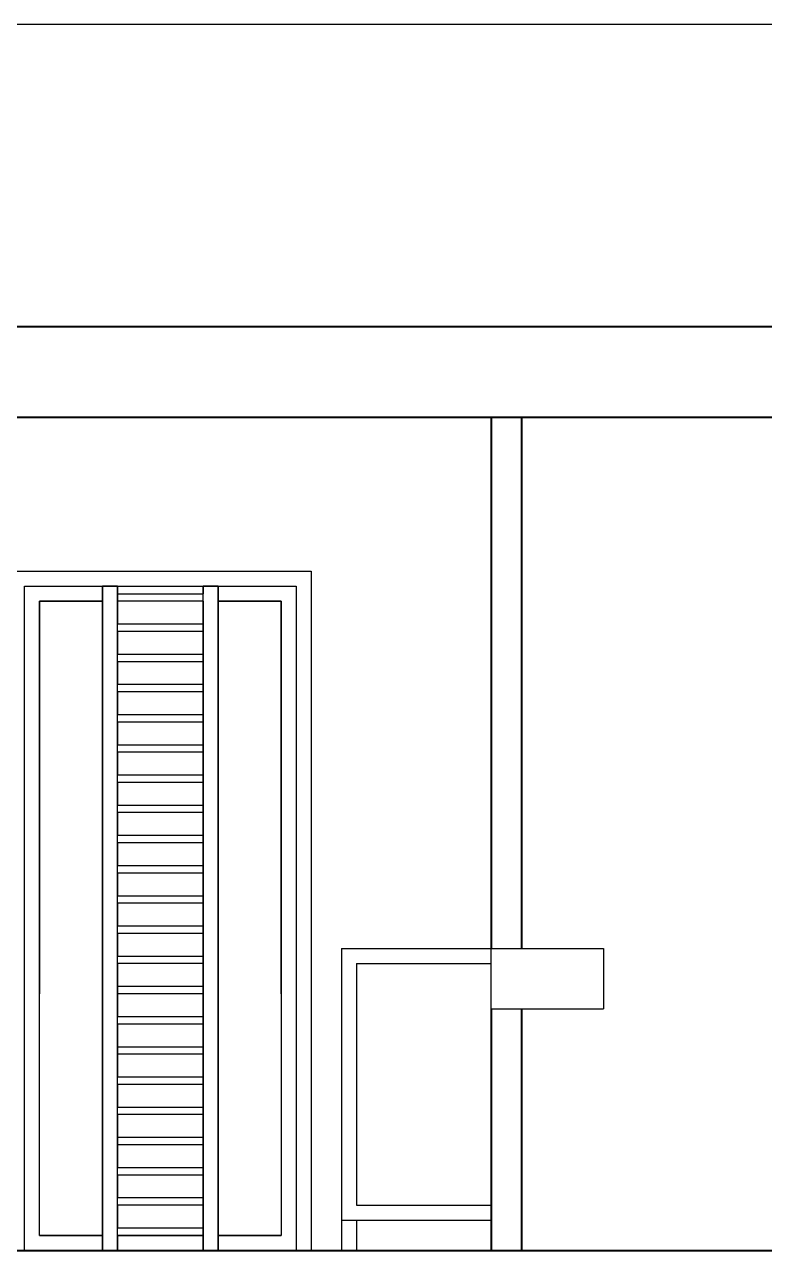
# Model space of a CAD drawing. Header units: millimetres. Extents: x -5645 to 36496, y -6563 to 7144.
# Drawn here: x 6969.7 to 7214.8, y 147.3 to 553.3 of the extents above; entities that cross this region are included whole.
import ezdxf

# ---------------------------------------------------------------- set-up
doc = ezdxf.new("R2010")
doc.units = ezdxf.units.MM
doc.header["$LTSCALE"] = 100
doc.layers.get('0').update_dxf_attribs({"lineweight": 40})
doc.layers.add('FR', color=35, linetype='Continuous')
doc.layers.add('VPORTS', color=7, linetype='Continuous')
doc.layers.add('WE', color=4, linetype='Continuous', lineweight=30)

msp = doc.modelspace()

# ---------------------------------------------------------------- linework, layer by layer
msp.add_line((6744.27, 147.27), (7641.68, 147.27))
for points in [[(6356.52, 453.27), (7689.43, 453.27), (7650.97, 553.27)], [(6404.27, 423.27), (7711.68, 423.27), (7661.68, 553.27)], [(7124.27, 423.27), (7124.27, 247.27)], [(7134.27, 423.27), (7134.27, 247.27)], [(7124.27, 227.27), (7124.27, 147.27)], [(7134.27, 227.27), (7134.27, 147.27)]]:
    msp.add_lwpolyline(points)
at = {"layer": 'FR'}
for p, q in [((7079.67, 242.27), (7124.27, 242.27)), ((7124.27, 227.27), (7161.5, 227.27)), ((7079.67, 162.27), (7124.27, 162.27)), ((7074.67, 157.27), (7074.67, 147.27)), ((7074.67, 157.27), (7124.27, 157.27)), ((7079.67, 157.27), (7079.67, 147.27))]:
    msp.add_line(p, q, dxfattribs=at)
for points in [[(7074.67, 247.27), (7161.5, 247.27), (7161.5, 227.27)], [(7074.67, 247.27), (7074.67, 157.27)], [(7124.27, 227.27), (7124.27, 247.27)], [(7079.67, 242.27), (7079.67, 162.27)]]:
    msp.add_lwpolyline(points, dxfattribs=at)
at = {"layer": 'VPORTS', "extrusion": (1, -7.49855e-33, -1.22461e-16)}
msp.add_line((6974.67, 152.27, -5), (6974.67, 152.27), dxfattribs=at)
at = {"layer": 'VPORTS', "extrusion": (0, 1, -6.12323e-17)}
for p, q in [((6974.67, 152.27, -5), (6974.67, 152.27)), ((7054.67, 152.27, -5), (7054.67, 152.27))]:
    msp.add_line(p, q, dxfattribs=at)
at = {"layer": 'VPORTS', "extrusion": (-1, 7.49855e-33, 1.22461e-16)}
msp.add_line((7054.67, 152.27, -5), (7054.67, 152.27), dxfattribs=at)
at = {"layer": 'WE', "extrusion": (-1.22461e-16, -6.12323e-17, -1)}
for p, q in [((6804.67, 372.27, -10), (7064.67, 372.27, -10)), ((6995.51, 367.27, -12.5), (6995.51, 357.27, -12.5)), ((7000.51, 367.27, -12.5), (6995.51, 367.27, -12.5)), ((6995.51, 362.27, -10), (6995.51, 367.27, -10)), ((6995.51, 367.27, -10), (7000.51, 367.27, -10)), ((7000.51, 357.27, -12.5), (7000.51, 367.27, -12.5)), ((7000.51, 367.27, -10), (7000.51, 362.27, -10)), ((7028.84, 357.27, -12.5), (7028.84, 367.27, -12.5)), ((7028.84, 367.27, -12.5), (7033.84, 367.27, -12.5)), ((7028.84, 367.27, -10), (7033.84, 367.27, -10)), ((7028.84, 362.27, -10), (7028.84, 367.27, -10)), ((7033.84, 367.27, -12.5), (7033.84, 357.27, -12.5)), ((7033.84, 367.27, -10), (7033.84, 362.27, -10)), ((6974.67, 362.27, -10), (6974.67, 357.27, -10)), ((6995.51, 362.27, -10), (6974.67, 362.27, -10)), ((7028.84, 362.27, -10), (7000.51, 362.27, -10)), ((7054.67, 362.27, -10), (7033.84, 362.27, -10)), ((7054.67, 357.27, -10), (7054.67, 362.27, -10)), ((6974.67, 357.27, -5), (6974.67, 232.27, -5)), ((6995.51, 357.27, -7.5), (6995.51, 224.77, -7.5)), ((7000.51, 224.77, -7.5), (7000.51, 357.27, -7.5)), ((7000.51, 352.27), (7000.51, 354.77)), ((7000.51, 354.77), (7028.84, 354.77)), ((7028.84, 224.77, -7.5), (7028.84, 357.27, -7.5)), ((7028.84, 354.77), (7028.84, 352.27)), ((7033.84, 357.27, -7.5), (7033.84, 224.77, -7.5)), ((7054.67, 232.27, -5), (7054.67, 357.27, -5)), ((7028.84, 352.27), (7000.51, 352.27)), ((7000.51, 342.27), (7000.51, 344.77)), ((7000.51, 344.77), (7028.84, 344.77)), ((7028.84, 342.27), (7000.51, 342.27)), ((7028.84, 344.77), (7028.84, 342.27)), ((7000.51, 332.27), (7000.51, 334.77)), ((7000.51, 334.77), (7028.84, 334.77)), ((7028.84, 334.77), (7028.84, 332.27)), ((7028.84, 332.27), (7000.51, 332.27)), ((7000.51, 322.27), (7000.51, 324.77)), ((7000.51, 324.77), (7028.84, 324.77)), ((7028.84, 322.27), (7000.51, 322.27)), ((7028.84, 324.77), (7028.84, 322.27)), ((7000.51, 312.27), (7000.51, 314.77)), ((7000.51, 314.77), (7028.84, 314.77)), ((7028.84, 314.77), (7028.84, 312.27)), ((7028.84, 312.27), (7000.51, 312.27)), ((7000.51, 302.27), (7000.51, 304.77)), ((7000.51, 304.77), (7028.84, 304.77)), ((7028.84, 304.77), (7028.84, 302.27)), ((7028.84, 302.27), (7000.51, 302.27)), ((7000.51, 292.27), (7000.51, 294.77)), ((7000.51, 294.77), (7028.84, 294.77)), ((7028.84, 294.77), (7028.84, 292.27)), ((7028.84, 292.27), (7000.51, 292.27)), ((7000.51, 282.27), (7000.51, 284.77)), ((7000.51, 284.77), (7028.84, 284.77)), ((7028.84, 284.77), (7028.84, 282.27)), ((7028.84, 282.27), (7000.51, 282.27)), ((7000.51, 272.27), (7000.51, 274.77)), ((7000.51, 274.77), (7028.84, 274.77)), ((7028.84, 272.27), (7000.51, 272.27)), ((7028.84, 274.77), (7028.84, 272.27)), ((7000.51, 262.27), (7000.51, 264.77)), ((7000.51, 264.77), (7028.84, 264.77)), ((7028.84, 264.77), (7028.84, 262.27)), ((7028.84, 262.27), (7000.51, 262.27)), ((7000.51, 252.27), (7000.51, 254.77)), ((7000.51, 254.77), (7028.84, 254.77)), ((7028.84, 252.27), (7000.51, 252.27)), ((7028.84, 254.77), (7028.84, 252.27)), ((7000.51, 242.27), (7000.51, 244.77)), ((7000.51, 244.77), (7028.84, 244.77)), ((7028.84, 244.77), (7028.84, 242.27)), ((7028.84, 242.27), (7000.51, 242.27)), ((7000.51, 232.27), (7000.51, 234.77)), ((7000.51, 234.77), (7028.84, 234.77)), ((7028.84, 234.77), (7028.84, 232.27)), ((6995.51, 227.27, -7.5), (6995.51, 174.77, -7.5)), ((7000.51, 174.77, -7.5), (7000.51, 227.27, -7.5)), ((7000.51, 224.77), (7028.84, 224.77)), ((7028.84, 174.77, -7.5), (7028.84, 227.27, -7.5)), ((7028.84, 224.77), (7028.84, 222.27)), ((7033.84, 227.27, -7.5), (7033.84, 174.77, -7.5)), ((7028.84, 222.27), (7000.51, 222.27)), ((7000.51, 212.27), (7000.51, 214.77)), ((7000.51, 214.77), (7028.84, 214.77)), ((7028.84, 212.27), (7000.51, 212.27)), ((7028.84, 214.77), (7028.84, 212.27)), ((7000.51, 202.27), (7000.51, 204.77)), ((7000.51, 204.77), (7028.84, 204.77)), ((7028.84, 204.77), (7028.84, 202.27)), ((7028.84, 202.27), (7000.51, 202.27)), ((7000.51, 192.27), (7000.51, 194.77)), ((7000.51, 194.77), (7028.84, 194.77)), ((7028.84, 192.27), (7000.51, 192.27)), ((7028.84, 194.77), (7028.84, 192.27)), ((7000.51, 184.77), (7028.84, 184.77)), ((6995.51, 182.27, -7.5), (6995.51, 147.27, -7.5)), ((7000.51, 147.27, -7.5), (7000.51, 182.27, -7.5)), ((7028.84, 182.27), (7000.51, 182.27)), ((7028.84, 147.27, -7.5), (7028.84, 182.27, -7.5)), ((7033.84, 182.27, -7.5), (7033.84, 147.27, -7.5)), ((7000.51, 172.27), (7000.51, 174.77)), ((7000.51, 174.77), (7028.84, 174.77)), ((7028.84, 174.77), (7028.84, 172.27)), ((7028.84, 172.27), (7000.51, 172.27)), ((7000.51, 162.27), (7000.51, 164.77)), ((7000.51, 164.77), (7028.84, 164.77)), ((7028.84, 164.77), (7028.84, 162.27)), ((7028.84, 162.27), (7000.51, 162.27)), ((7000.51, 152.27), (7000.51, 154.77)), ((7000.51, 154.77), (7028.84, 154.77)), ((7028.84, 154.77), (7028.84, 152.27)), ((6974.67, 152.27, -5), (6995.51, 152.27, -5)), ((6995.51, 147.27, -5), (6995.51, 152.27, -5)), ((7000.51, 152.27, -5), (7028.84, 152.27, -5)), ((7000.51, 152.27, -5), (7000.51, 147.27, -5)), ((7028.84, 152.27), (7000.51, 152.27)), ((7028.84, 147.27, -5), (7028.84, 152.27, -5)), ((7033.84, 152.27, -5), (7054.67, 152.27, -5)), ((7033.84, 152.27, -5), (7033.84, 147.27, -5))]:
    msp.add_line(p, q, dxfattribs=at)
at = {"layer": 'WE'}
for p, q in [((6964.67, 372.27), (7064.67, 372.27)), ((6969.67, 367.27), (7059.67, 367.27)), ((6969.67, 357.27), (6969.67, 367.27)), ((6969.67, 357.27, -5), (6969.67, 367.27, -5)), ((6969.67, 367.27, -5), (6995.51, 367.27, -5)), ((6995.51, 367.27, -5), (6995.51, 362.27, -5)), ((6995.51, 357.27, -2.5), (6995.51, 367.27, -2.5)), ((6995.51, 367.27, -2.5), (7000.51, 367.27, -2.5)), ((7000.51, 364.77, -5), (7000.51, 367.27, -5)), ((7000.51, 367.27, -5), (7028.84, 367.27, -5)), ((7000.51, 367.27, -2.5), (7000.51, 364.77, -2.5)), ((7028.84, 367.27, -5), (7028.84, 364.77, -5)), ((7033.84, 367.27, -2.5), (7028.84, 367.27, -2.5)), ((7028.84, 367.27, -2.5), (7028.84, 364.77, -2.5)), ((7033.84, 367.27, -5), (7059.67, 367.27, -5)), ((7033.84, 362.27, -5), (7033.84, 367.27, -5)), ((7033.84, 357.27, -2.5), (7033.84, 367.27, -2.5)), ((7059.67, 367.27), (7059.67, 357.27)), ((7059.67, 367.27, -5), (7059.67, 357.27, -5)), ((6974.67, 357.27, -5), (6974.67, 362.27, -5)), ((6974.67, 362.27, -5), (6995.51, 362.27, -5)), ((7000.51, 364.77, -5), (7028.84, 364.77, -5)), ((7000.51, 364.77, -2.5), (7028.84, 364.77, -2.5)), ((7028.84, 362.27, -2.5), (7000.51, 362.27, -2.5)), ((7000.51, 362.27, -2.5), (7000.51, 357.27, -2.5)), ((7028.84, 362.27, -2.5), (7028.84, 357.27, -2.5)), ((7033.84, 362.27, -5), (7054.67, 362.27, -5)), ((7054.67, 362.27, -5), (7054.67, 357.27, -5)), ((6969.67, 232.27), (6969.67, 357.27)), ((6969.67, 147.27, 5), (6969.67, 357.27, 5)), ((6974.67, 152.27), (6974.67, 357.27)), ((6995.51, 224.77, 2.5), (6995.51, 357.27, 2.5)), ((7000.51, 357.27, 2.5), (7000.51, 354.77, 2.5)), ((7000.51, 354.77, 2.5), (7028.84, 354.77, 2.5)), ((7028.84, 357.27, 2.5), (7028.84, 354.77, 2.5)), ((7033.84, 224.77, 2.5), (7033.84, 357.27, 2.5)), ((7054.67, 357.27), (7054.67, 152.27)), ((7059.67, 357.27, 5), (7059.67, 232.27, 5)), ((7059.67, 357.27), (7059.67, 147.27)), ((7000.51, 352.27, 2.5), (7000.51, 344.77, 2.5)), ((7028.84, 352.27, 2.5), (7000.51, 352.27, 2.5)), ((7028.84, 352.27, 2.5), (7028.84, 344.77, 2.5)), ((7000.51, 344.77, 2.5), (7028.84, 344.77, 2.5)), ((7028.84, 342.27, 2.5), (7000.51, 342.27, 2.5)), ((7000.51, 342.27, 2.5), (7000.51, 334.77, 2.5)), ((7028.84, 342.27, 2.5), (7028.84, 334.77, 2.5)), ((7000.51, 334.77, 2.5), (7028.84, 334.77, 2.5)), ((7000.51, 332.27, 2.5), (7000.51, 324.77, 2.5)), ((7028.84, 332.27, 2.5), (7000.51, 332.27, 2.5)), ((7028.84, 332.27, 2.5), (7028.84, 324.77, 2.5)), ((7000.51, 324.77, 2.5), (7028.84, 324.77, 2.5)), ((7028.84, 322.27, 2.5), (7000.51, 322.27, 2.5)), ((7000.51, 322.27, 2.5), (7000.51, 314.77, 2.5)), ((7028.84, 322.27, 2.5), (7028.84, 314.77, 2.5)), ((7000.51, 314.77, 2.5), (7028.84, 314.77, 2.5)), ((7000.51, 312.27, 2.5), (7000.51, 304.77, 2.5)), ((7028.84, 312.27, 2.5), (7000.51, 312.27, 2.5)), ((7028.84, 312.27, 2.5), (7028.84, 304.77, 2.5)), ((7000.51, 304.77, 2.5), (7028.84, 304.77, 2.5)), ((7028.84, 302.27, 2.5), (7000.51, 302.27, 2.5)), ((7000.51, 302.27, 2.5), (7000.51, 294.77, 2.5)), ((7028.84, 302.27, 2.5), (7028.84, 294.77, 2.5)), ((7000.51, 294.77, 2.5), (7028.84, 294.77, 2.5)), ((7000.51, 292.27, 2.5), (7000.51, 284.77, 2.5)), ((7028.84, 292.27, 2.5), (7000.51, 292.27, 2.5)), ((7028.84, 292.27, 2.5), (7028.84, 284.77, 2.5)), ((7000.51, 284.77, 2.5), (7028.84, 284.77, 2.5)), ((7000.51, 282.27, 2.5), (7000.51, 274.77, 2.5)), ((7028.84, 282.27, 2.5), (7000.51, 282.27, 2.5)), ((7028.84, 282.27, 2.5), (7028.84, 274.77, 2.5)), ((7000.51, 274.77, 2.5), (7028.84, 274.77, 2.5)), ((7000.51, 272.27, 2.5), (7000.51, 264.77, 2.5)), ((7028.84, 272.27, 2.5), (7000.51, 272.27, 2.5)), ((7028.84, 272.27, 2.5), (7028.84, 264.77, 2.5)), ((7000.51, 264.77, 2.5), (7028.84, 264.77, 2.5)), ((7028.84, 262.27, 2.5), (7000.51, 262.27, 2.5)), ((7000.51, 262.27, 2.5), (7000.51, 254.77, 2.5)), ((7028.84, 262.27, 2.5), (7028.84, 254.77, 2.5)), ((7000.51, 254.77, 2.5), (7028.84, 254.77, 2.5)), ((7000.51, 252.27, 2.5), (7000.51, 244.77, 2.5)), ((7028.84, 252.27, 2.5), (7000.51, 252.27, 2.5)), ((7028.84, 252.27, 2.5), (7028.84, 244.77, 2.5)), ((7000.51, 244.77, 2.5), (7028.84, 244.77, 2.5)), ((7028.84, 242.27, 2.5), (7000.51, 242.27, 2.5)), ((7000.51, 242.27, 2.5), (7000.51, 224.77, 2.5)), ((7028.84, 242.27, 2.5), (7028.84, 224.77, 2.5)), ((7000.51, 234.77, 2.5), (7028.84, 234.77, 2.5)), ((7028.84, 232.27, 2.5), (7000.51, 232.27, 2.5)), ((6995.51, 174.77, 2.5), (6995.51, 227.27, 2.5)), ((7000.51, 224.77, 2.5), (7028.84, 224.77, 2.5)), ((7028.84, 227.27, 2.5), (7028.84, 224.77, 2.5)), ((7033.84, 174.77, 2.5), (7033.84, 227.27, 2.5)), ((7028.84, 222.27, 2.5), (7000.51, 222.27, 2.5)), ((7000.51, 222.27, 2.5), (7000.51, 214.77, 2.5)), ((7000.51, 219.41, 22.5), (7000.51, 211.91, 22.5)), ((7028.84, 222.27, 2.5), (7028.84, 214.77, 2.5)), ((7000.51, 214.77, 2.5), (7028.84, 214.77, 2.5)), ((7000.51, 212.27, 2.5), (7000.51, 204.77, 2.5)), ((7028.84, 212.27, 2.5), (7000.51, 212.27, 2.5)), ((7028.84, 212.27, 2.5), (7028.84, 204.77, 2.5)), ((7000.51, 204.77, 2.5), (7028.84, 204.77, 2.5)), ((7028.84, 202.27, 2.5), (7000.51, 202.27, 2.5)), ((7000.51, 202.27, 2.5), (7000.51, 194.77, 2.5)), ((7028.84, 202.27, 2.5), (7028.84, 194.77, 2.5)), ((7000.51, 194.77, 2.5), (7028.84, 194.77, 2.5)), ((7000.51, 192.27, 2.5), (7000.51, 174.77, 2.5)), ((7028.84, 192.27, 2.5), (7000.51, 192.27, 2.5)), ((7028.84, 192.27, 2.5), (7028.84, 174.77, 2.5)), ((7000.51, 184.77, 2.5), (7028.84, 184.77, 2.5)), ((6995.51, 147.27, 2.5), (6995.51, 182.27, 2.5)), ((7028.84, 182.27, 2.5), (7000.51, 182.27, 2.5)), ((7028.84, 182.27, 2.5), (7028.84, 174.77, 2.5)), ((7033.84, 147.27, 2.5), (7033.84, 182.27, 2.5)), ((7000.51, 174.77, 2.5), (7028.84, 174.77, 2.5)), ((7028.84, 172.27, 2.5), (7000.51, 172.27, 2.5)), ((7000.51, 172.27, 2.5), (7000.51, 164.77, 2.5)), ((7028.84, 172.27, 2.5), (7028.84, 164.77, 2.5)), ((7000.51, 164.77, 2.5), (7028.84, 164.77, 2.5)), ((7028.84, 162.27, 2.5), (7000.51, 162.27, 2.5)), ((7000.51, 162.27, 2.5), (7000.51, 154.77, 2.5)), ((7028.84, 162.27, 2.5), (7028.84, 154.77, 2.5)), ((7000.51, 154.77, 2.5), (7028.84, 154.77, 2.5)), ((6995.51, 152.27), (6974.67, 152.27)), ((6995.51, 152.27), (6995.51, 147.27)), ((7000.51, 152.27, 2.5), (7000.51, 147.27, 2.5)), ((7028.84, 152.27, 2.5), (7000.51, 152.27, 2.5)), ((7000.51, 147.27), (7000.51, 152.27)), ((7028.84, 152.27), (7000.51, 152.27)), ((7028.84, 152.27, 2.5), (7028.84, 147.27, 2.5)), ((7028.84, 152.27), (7028.84, 147.27)), ((7054.67, 152.27), (7033.84, 152.27)), ((7033.84, 147.27), (7033.84, 152.27))]:
    msp.add_line(p, q, dxfattribs=at)
at = {"layer": 'WE', "extrusion": (0, 1, -6.12323e-17)}
for p, q in [((6964.67, 372.27), (7064.67, 372.27)), ((6964.67, 372.27, -10), (7064.67, 372.27, -10)), ((6995.51, 367.27, -10), (7000.51, 367.27, -10)), ((6995.51, 367.27, -12.5), (6995.51, 367.27, -10)), ((7000.51, 367.27, -12.5), (6995.51, 367.27, -12.5)), ((7000.51, 367.27, -12.5), (7000.51, 367.27, -10)), ((7028.84, 367.27, -10), (7033.84, 367.27, -10)), ((7028.84, 367.27, -12.5), (7028.84, 367.27, -10)), ((7028.84, 367.27, -12.5), (7033.84, 367.27, -12.5)), ((7033.84, 367.27, -12.5), (7033.84, 367.27, -10)), ((7000.51, 364.77, -2.5), (7028.84, 364.77, -2.5)), ((7000.51, 364.77, -5), (7000.51, 364.77, -2.5)), ((7000.51, 364.77, -5), (7028.84, 364.77, -5)), ((7028.84, 364.77, -5), (7028.84, 364.77, -2.5)), ((6969.67, 357.27, 5), (6969.67, 357.27)), ((6974.67, 357.27), (6974.67, 357.27, -5)), ((6995.51, 357.27, -7.5), (6995.51, 357.27, 2.5)), ((7000.51, 357.27, 2.5), (7000.51, 357.27, -7.5)), ((7000.51, 354.77, 2.5), (7028.84, 354.77, 2.5)), ((7000.51, 354.77), (7000.51, 354.77, 2.5)), ((7000.51, 354.77), (7028.84, 354.77)), ((7028.84, 357.27, -7.5), (7028.84, 357.27, 2.5)), ((7028.84, 354.77), (7028.84, 354.77, 2.5)), ((7033.84, 357.27, 2.5), (7033.84, 357.27, -7.5)), ((7054.67, 357.27, -5), (7054.67, 357.27)), ((7059.67, 357.27), (7059.67, 357.27, 5)), ((7000.51, 344.77, 2.5), (7028.84, 344.77, 2.5)), ((7000.51, 344.77), (7000.51, 344.77, 2.5)), ((7000.51, 344.77), (7028.84, 344.77)), ((7028.84, 344.77), (7028.84, 344.77, 2.5)), ((7000.51, 334.77, 2.5), (7028.84, 334.77, 2.5)), ((7000.51, 334.77), (7000.51, 334.77, 2.5)), ((7000.51, 334.77), (7028.84, 334.77)), ((7028.84, 334.77), (7028.84, 334.77, 2.5)), ((7000.51, 324.77, 2.5), (7028.84, 324.77, 2.5)), ((7000.51, 324.77), (7000.51, 324.77, 2.5)), ((7000.51, 324.77), (7028.84, 324.77)), ((7028.84, 324.77), (7028.84, 324.77, 2.5)), ((7000.51, 314.77, 2.5), (7028.84, 314.77, 2.5)), ((7000.51, 314.77), (7000.51, 314.77, 2.5)), ((7000.51, 314.77), (7028.84, 314.77)), ((7028.84, 314.77), (7028.84, 314.77, 2.5)), ((7000.51, 304.77, 2.5), (7028.84, 304.77, 2.5)), ((7000.51, 304.77), (7000.51, 304.77, 2.5)), ((7000.51, 304.77), (7028.84, 304.77)), ((7028.84, 304.77), (7028.84, 304.77, 2.5)), ((7000.51, 294.77, 2.5), (7028.84, 294.77, 2.5)), ((7000.51, 294.77), (7000.51, 294.77, 2.5)), ((7000.51, 294.77), (7028.84, 294.77)), ((7028.84, 294.77), (7028.84, 294.77, 2.5)), ((7000.51, 284.77, 2.5), (7028.84, 284.77, 2.5)), ((7000.51, 284.77), (7000.51, 284.77, 2.5)), ((7000.51, 284.77), (7028.84, 284.77)), ((7028.84, 284.77), (7028.84, 284.77, 2.5)), ((7000.51, 274.77, 2.5), (7028.84, 274.77, 2.5)), ((7000.51, 274.77), (7000.51, 274.77, 2.5)), ((7000.51, 274.77), (7028.84, 274.77)), ((7028.84, 274.77), (7028.84, 274.77, 2.5)), ((7000.51, 264.77, 2.5), (7028.84, 264.77, 2.5)), ((7000.51, 264.77), (7000.51, 264.77, 2.5)), ((7000.51, 264.77), (7028.84, 264.77)), ((7028.84, 264.77), (7028.84, 264.77, 2.5)), ((7000.51, 254.77, 2.5), (7028.84, 254.77, 2.5)), ((7000.51, 254.77), (7000.51, 254.77, 2.5)), ((7000.51, 254.77), (7028.84, 254.77)), ((7028.84, 254.77), (7028.84, 254.77, 2.5)), ((7000.51, 244.77, 2.5), (7028.84, 244.77, 2.5)), ((7000.51, 244.77), (7000.51, 244.77, 2.5)), ((7000.51, 244.77), (7028.84, 244.77)), ((7028.84, 244.77), (7028.84, 244.77, 2.5)), ((7000.51, 234.77, 2.5), (7028.84, 234.77, 2.5)), ((7000.51, 234.77), (7000.51, 234.77, 2.5)), ((7000.51, 234.77), (7028.84, 234.77)), ((7028.84, 234.77), (7028.84, 234.77, 2.5)), ((7000.51, 224.77, 2.5), (7028.84, 224.77, 2.5)), ((7000.51, 224.77), (7028.84, 224.77)), ((7028.84, 224.77), (7028.84, 224.77, 2.5)), ((7000.51, 214.77, 2.5), (7028.84, 214.77, 2.5)), ((7000.51, 214.77), (7000.51, 214.77, 2.5)), ((7000.51, 214.77), (7028.84, 214.77)), ((7000.51, 211.91, 20), (7000.51, 211.91, 22.5)), ((7028.84, 214.77), (7028.84, 214.77, 2.5)), ((7000.51, 204.77, 2.5), (7028.84, 204.77, 2.5)), ((7000.51, 204.77), (7000.51, 204.77, 2.5)), ((7000.51, 204.77), (7028.84, 204.77)), ((7028.84, 204.77), (7028.84, 204.77, 2.5)), ((7000.51, 194.77, 2.5), (7028.84, 194.77, 2.5)), ((7000.51, 194.77), (7000.51, 194.77, 2.5)), ((7000.51, 194.77), (7028.84, 194.77)), ((7028.84, 194.77), (7028.84, 194.77, 2.5)), ((7000.51, 184.77, 2.5), (7028.84, 184.77, 2.5)), ((7000.51, 184.77), (7028.84, 184.77)), ((7000.51, 174.77, 2.5), (7028.84, 174.77, 2.5)), ((7000.51, 174.77), (7028.84, 174.77)), ((7028.84, 174.77), (7028.84, 174.77, 2.5)), ((7000.51, 164.77, 2.5), (7028.84, 164.77, 2.5)), ((7000.51, 164.77), (7000.51, 164.77, 2.5)), ((7000.51, 164.77), (7028.84, 164.77)), ((7028.84, 164.77), (7028.84, 164.77, 2.5)), ((7000.51, 154.77, 2.5), (7028.84, 154.77, 2.5)), ((7000.51, 154.77), (7000.51, 154.77, 2.5)), ((7000.51, 154.77), (7028.84, 154.77)), ((7028.84, 154.77), (7028.84, 154.77, 2.5)), ((6974.67, 152.27, -5), (6995.51, 152.27, -5)), ((6995.51, 152.27), (6974.67, 152.27)), ((6995.51, 152.27, -5), (6995.51, 152.27)), ((7000.51, 152.27), (7000.51, 152.27, -5)), ((7028.84, 152.27), (7000.51, 152.27)), ((7000.51, 152.27, -5), (7028.84, 152.27, -5)), ((7028.84, 152.27, -5), (7028.84, 152.27)), ((7033.84, 152.27), (7033.84, 152.27, -5)), ((7054.67, 152.27), (7033.84, 152.27)), ((7033.84, 152.27, -5), (7054.67, 152.27, -5))]:
    msp.add_line(p, q, dxfattribs=at)
at = {"layer": 'WE', "extrusion": (0, -1, 6.12323e-17)}
for p, q in [((6969.67, 367.27), (7059.67, 367.27)), ((6969.67, 367.27, -5), (6969.67, 367.27)), ((6969.67, 367.27, -5), (6995.51, 367.27, -5)), ((6995.51, 367.27, -5), (6995.51, 367.27, -2.5)), ((6995.51, 367.27, -2.5), (7000.51, 367.27, -2.5)), ((7000.51, 367.27, -5), (7028.84, 367.27, -5)), ((7000.51, 367.27, -5), (7000.51, 367.27, -2.5)), ((7033.84, 367.27, -2.5), (7028.84, 367.27, -2.5)), ((7028.84, 367.27, -5), (7028.84, 367.27, -2.5)), ((7033.84, 367.27, -5), (7059.67, 367.27, -5)), ((7033.84, 367.27, -5), (7033.84, 367.27, -2.5)), ((7059.67, 367.27, -5), (7059.67, 367.27)), ((6974.67, 362.27, -5), (6995.51, 362.27, -5)), ((6995.51, 362.27, -10), (6974.67, 362.27, -10)), ((6974.67, 362.27, -10), (6974.67, 362.27, -5)), ((6995.51, 362.27, -5), (6995.51, 362.27, -10)), ((7028.84, 362.27, -2.5), (7000.51, 362.27, -2.5)), ((7000.51, 362.27, -10), (7000.51, 362.27, -2.5)), ((7028.84, 362.27, -10), (7000.51, 362.27, -10)), ((7028.84, 362.27, -10), (7028.84, 362.27, -2.5)), ((7033.84, 362.27, -10), (7033.84, 362.27, -5)), ((7054.67, 362.27, -10), (7033.84, 362.27, -10)), ((7033.84, 362.27, -5), (7054.67, 362.27, -5)), ((7054.67, 362.27, -10), (7054.67, 362.27, -5)), ((6969.67, 357.27, -5), (6969.67, 357.27)), ((6974.67, 357.27, -10), (6974.67, 357.27, -5)), ((6995.51, 357.27, -2.5), (6995.51, 357.27, -12.5)), ((7000.51, 357.27, -12.5), (7000.51, 357.27, -2.5)), ((7028.84, 357.27, -2.5), (7028.84, 357.27, -12.5)), ((7033.84, 357.27, -12.5), (7033.84, 357.27, -2.5)), ((7054.67, 357.27, -5), (7054.67, 357.27, -10)), ((7059.67, 357.27), (7059.67, 357.27, -5)), ((7028.84, 352.27, 2.5), (7000.51, 352.27, 2.5)), ((7000.51, 352.27), (7000.51, 352.27, 2.5)), ((7028.84, 352.27), (7000.51, 352.27)), ((7028.84, 352.27), (7028.84, 352.27, 2.5)), ((7028.84, 342.27, 2.5), (7000.51, 342.27, 2.5)), ((7000.51, 342.27), (7000.51, 342.27, 2.5)), ((7028.84, 342.27), (7000.51, 342.27)), ((7028.84, 342.27), (7028.84, 342.27, 2.5)), ((7028.84, 332.27, 2.5), (7000.51, 332.27, 2.5)), ((7000.51, 332.27), (7000.51, 332.27, 2.5)), ((7028.84, 332.27), (7000.51, 332.27)), ((7028.84, 332.27), (7028.84, 332.27, 2.5)), ((7028.84, 322.27, 2.5), (7000.51, 322.27, 2.5)), ((7000.51, 322.27), (7000.51, 322.27, 2.5)), ((7028.84, 322.27), (7000.51, 322.27)), ((7028.84, 322.27), (7028.84, 322.27, 2.5)), ((7028.84, 312.27, 2.5), (7000.51, 312.27, 2.5)), ((7000.51, 312.27), (7000.51, 312.27, 2.5)), ((7028.84, 312.27), (7000.51, 312.27)), ((7028.84, 312.27), (7028.84, 312.27, 2.5)), ((7028.84, 302.27, 2.5), (7000.51, 302.27, 2.5)), ((7000.51, 302.27), (7000.51, 302.27, 2.5)), ((7028.84, 302.27), (7000.51, 302.27)), ((7028.84, 302.27), (7028.84, 302.27, 2.5)), ((7028.84, 292.27, 2.5), (7000.51, 292.27, 2.5)), ((7000.51, 292.27), (7000.51, 292.27, 2.5)), ((7028.84, 292.27), (7000.51, 292.27)), ((7028.84, 292.27), (7028.84, 292.27, 2.5)), ((7028.84, 282.27, 2.5), (7000.51, 282.27, 2.5)), ((7000.51, 282.27), (7000.51, 282.27, 2.5)), ((7028.84, 282.27), (7000.51, 282.27)), ((7028.84, 282.27), (7028.84, 282.27, 2.5)), ((7028.84, 272.27, 2.5), (7000.51, 272.27, 2.5)), ((7000.51, 272.27), (7000.51, 272.27, 2.5)), ((7028.84, 272.27), (7000.51, 272.27)), ((7028.84, 272.27), (7028.84, 272.27, 2.5)), ((7028.84, 262.27, 2.5), (7000.51, 262.27, 2.5)), ((7000.51, 262.27), (7000.51, 262.27, 2.5)), ((7028.84, 262.27), (7000.51, 262.27)), ((7028.84, 262.27), (7028.84, 262.27, 2.5)), ((7028.84, 252.27, 2.5), (7000.51, 252.27, 2.5)), ((7000.51, 252.27), (7000.51, 252.27, 2.5)), ((7028.84, 252.27), (7000.51, 252.27)), ((7028.84, 252.27), (7028.84, 252.27, 2.5)), ((7028.84, 242.27, 2.5), (7000.51, 242.27, 2.5)), ((7000.51, 242.27), (7000.51, 242.27, 2.5)), ((7028.84, 242.27), (7000.51, 242.27)), ((7028.84, 242.27), (7028.84, 242.27, 2.5)), ((7028.84, 222.27, 2.5), (7000.51, 222.27, 2.5)), ((7028.84, 222.27), (7000.51, 222.27)), ((7028.84, 222.27), (7028.84, 222.27, 2.5)), ((7028.84, 212.27, 2.5), (7000.51, 212.27, 2.5)), ((7000.51, 212.27), (7000.51, 212.27, 2.5)), ((7028.84, 212.27), (7000.51, 212.27)), ((7028.84, 212.27), (7028.84, 212.27, 2.5)), ((7028.84, 202.27, 2.5), (7000.51, 202.27, 2.5)), ((7000.51, 202.27), (7000.51, 202.27, 2.5)), ((7028.84, 202.27), (7000.51, 202.27)), ((7028.84, 202.27), (7028.84, 202.27, 2.5)), ((7028.84, 192.27, 2.5), (7000.51, 192.27, 2.5)), ((7000.51, 192.27), (7000.51, 192.27, 2.5)), ((7028.84, 192.27), (7000.51, 192.27)), ((7028.84, 192.27), (7028.84, 192.27, 2.5)), ((7028.84, 182.27, 2.5), (7000.51, 182.27, 2.5)), ((7028.84, 182.27), (7000.51, 182.27)), ((7028.84, 172.27, 2.5), (7000.51, 172.27, 2.5)), ((7000.51, 172.27), (7000.51, 172.27, 2.5)), ((7028.84, 172.27), (7000.51, 172.27)), ((7028.84, 172.27), (7028.84, 172.27, 2.5)), ((7028.84, 162.27, 2.5), (7000.51, 162.27, 2.5)), ((7000.51, 162.27), (7000.51, 162.27, 2.5)), ((7028.84, 162.27), (7000.51, 162.27)), ((7028.84, 162.27), (7028.84, 162.27, 2.5)), ((7028.84, 152.27, 2.5), (7000.51, 152.27, 2.5)), ((7000.51, 152.27), (7000.51, 152.27, 2.5)), ((7028.84, 152.27), (7000.51, 152.27)), ((7028.84, 152.27), (7028.84, 152.27, 2.5))]:
    msp.add_line(p, q, dxfattribs=at)
at = {"layer": 'WE', "extrusion": (1, -7.49855e-33, -1.22461e-16)}
for p, q in [((6969.67, 357.27, -5), (6969.67, 367.27, -5)), ((6969.67, 357.27), (6969.67, 367.27)), ((6969.67, 367.27, -5), (6969.67, 367.27)), ((7000.51, 364.77, -5), (7000.51, 367.27, -5)), ((7000.51, 367.27, -5), (7000.51, 367.27, -2.5)), ((7000.51, 367.27, -2.5), (7000.51, 364.77, -2.5)), ((7000.51, 357.27, -12.5), (7000.51, 367.27, -12.5)), ((7000.51, 367.27, -12.5), (7000.51, 367.27, -10)), ((7000.51, 367.27, -10), (7000.51, 362.27, -10)), ((7033.84, 367.27, -12.5), (7033.84, 357.27, -12.5)), ((7033.84, 357.27, -2.5), (7033.84, 367.27, -2.5)), ((7033.84, 367.27, -12.5), (7033.84, 367.27, -10)), ((7033.84, 367.27, -5), (7033.84, 367.27, -2.5)), ((7033.84, 367.27, -10), (7033.84, 362.27, -10)), ((7033.84, 362.27, -5), (7033.84, 367.27, -5)), ((6974.67, 362.27, -10), (6974.67, 357.27, -10)), ((6974.67, 357.27, -5), (6974.67, 362.27, -5)), ((6974.67, 362.27, -10), (6974.67, 362.27, -5)), ((7000.51, 364.77, -5), (7000.51, 364.77, -2.5)), ((7000.51, 362.27, -2.5), (7000.51, 357.27, -2.5)), ((7000.51, 362.27, -10), (7000.51, 362.27, -2.5)), ((7033.84, 362.27, -10), (7033.84, 362.27, -5)), ((6969.67, 232.27, 5), (6969.67, 357.27, 5)), ((6969.67, 357.27, 5), (6969.67, 357.27)), ((6969.67, 232.27), (6969.67, 357.27)), ((6969.67, 357.27, -5), (6969.67, 357.27)), ((6974.67, 232.27), (6974.67, 357.27)), ((6974.67, 357.27), (6974.67, 357.27, -5)), ((6974.67, 357.27, -5), (6974.67, 232.27, -5)), ((6974.67, 357.27, -10), (6974.67, 357.27, -5)), ((7000.51, 224.77, -7.5), (7000.51, 357.27, -7.5)), ((7000.51, 357.27, 2.5), (7000.51, 357.27, -7.5)), ((7000.51, 357.27, 2.5), (7000.51, 354.77, 2.5)), ((7000.51, 357.27, -12.5), (7000.51, 357.27, -2.5)), ((7000.51, 354.77), (7000.51, 354.77, 2.5)), ((7000.51, 352.27), (7000.51, 354.77)), ((7033.84, 224.77, 2.5), (7033.84, 357.27, 2.5)), ((7033.84, 357.27, 2.5), (7033.84, 357.27, -7.5)), ((7033.84, 357.27, -7.5), (7033.84, 224.77, -7.5)), ((7033.84, 357.27, -12.5), (7033.84, 357.27, -2.5)), ((7000.51, 352.27, 2.5), (7000.51, 344.77, 2.5)), ((7000.51, 352.27), (7000.51, 352.27, 2.5)), ((7000.51, 342.27), (7000.51, 344.77)), ((7000.51, 344.77), (7000.51, 344.77, 2.5)), ((7000.51, 342.27, 2.5), (7000.51, 334.77, 2.5)), ((7000.51, 342.27), (7000.51, 342.27, 2.5)), ((7000.51, 332.27), (7000.51, 334.77)), ((7000.51, 334.77), (7000.51, 334.77, 2.5)), ((7000.51, 332.27, 2.5), (7000.51, 324.77, 2.5)), ((7000.51, 332.27), (7000.51, 332.27, 2.5)), ((7000.51, 322.27), (7000.51, 324.77)), ((7000.51, 324.77), (7000.51, 324.77, 2.5)), ((7000.51, 322.27, 2.5), (7000.51, 314.77, 2.5)), ((7000.51, 322.27), (7000.51, 322.27, 2.5)), ((7000.51, 312.27), (7000.51, 314.77)), ((7000.51, 314.77), (7000.51, 314.77, 2.5)), ((7000.51, 312.27, 2.5), (7000.51, 304.77, 2.5)), ((7000.51, 312.27), (7000.51, 312.27, 2.5)), ((7000.51, 302.27), (7000.51, 304.77)), ((7000.51, 304.77), (7000.51, 304.77, 2.5)), ((7000.51, 302.27, 2.5), (7000.51, 294.77, 2.5)), ((7000.51, 302.27), (7000.51, 302.27, 2.5)), ((7000.51, 292.27), (7000.51, 294.77)), ((7000.51, 294.77), (7000.51, 294.77, 2.5)), ((7000.51, 292.27, 2.5), (7000.51, 284.77, 2.5)), ((7000.51, 292.27), (7000.51, 292.27, 2.5)), ((7000.51, 282.27), (7000.51, 284.77)), ((7000.51, 284.77), (7000.51, 284.77, 2.5)), ((7000.51, 282.27, 2.5), (7000.51, 274.77, 2.5)), ((7000.51, 282.27), (7000.51, 282.27, 2.5)), ((7000.51, 272.27), (7000.51, 274.77)), ((7000.51, 274.77), (7000.51, 274.77, 2.5)), ((7000.51, 272.27, 2.5), (7000.51, 264.77, 2.5)), ((7000.51, 272.27), (7000.51, 272.27, 2.5)), ((7000.51, 262.27), (7000.51, 264.77)), ((7000.51, 264.77), (7000.51, 264.77, 2.5)), ((7000.51, 262.27, 2.5), (7000.51, 254.77, 2.5)), ((7000.51, 262.27), (7000.51, 262.27, 2.5)), ((7000.51, 252.27), (7000.51, 254.77)), ((7000.51, 254.77), (7000.51, 254.77, 2.5)), ((7000.51, 252.27, 2.5), (7000.51, 244.77, 2.5)), ((7000.51, 252.27), (7000.51, 252.27, 2.5)), ((7000.51, 242.27), (7000.51, 244.77)), ((7000.51, 244.77), (7000.51, 244.77, 2.5)), ((7000.51, 242.27), (7000.51, 242.27, 2.5)), ((7000.51, 242.27, 2.5), (7000.51, 224.77, 2.5)), ((7000.51, 234.77), (7000.51, 234.77, 2.5)), ((7000.51, 232.27), (7000.51, 234.77)), ((7000.51, 174.77, -7.5), (7000.51, 227.27, -7.5)), ((7033.84, 174.77, 2.5), (7033.84, 227.27, 2.5)), ((7033.84, 227.27, -7.5), (7033.84, 174.77, -7.5)), ((7000.51, 222.27, 2.5), (7000.51, 214.77, 2.5)), ((7000.51, 219.41, 22.5), (7000.51, 211.91, 22.5)), ((7000.51, 214.77), (7000.51, 214.77, 2.5)), ((7000.51, 212.27), (7000.51, 214.77)), ((7000.51, 212.27), (7000.51, 212.27, 2.5)), ((7000.51, 212.27, 2.5), (7000.51, 204.77, 2.5)), ((7000.51, 211.91, 20), (7000.51, 211.91, 22.5)), ((7000.51, 204.77), (7000.51, 204.77, 2.5)), ((7000.51, 202.27), (7000.51, 204.77)), ((7000.51, 202.27), (7000.51, 202.27, 2.5)), ((7000.51, 202.27, 2.5), (7000.51, 194.77, 2.5)), ((7000.51, 194.77), (7000.51, 194.77, 2.5)), ((7000.51, 192.27), (7000.51, 194.77)), ((7000.51, 192.27), (7000.51, 192.27, 2.5)), ((7000.51, 192.27, 2.5), (7000.51, 174.77, 2.5)), ((7000.51, 147.27, -7.5), (7000.51, 182.27, -7.5)), ((7033.84, 147.27, 2.5), (7033.84, 182.27, 2.5)), ((7033.84, 182.27, -7.5), (7033.84, 147.27, -7.5)), ((7000.51, 172.27), (7000.51, 174.77)), ((7000.51, 172.27), (7000.51, 172.27, 2.5)), ((7000.51, 172.27, 2.5), (7000.51, 164.77, 2.5)), ((7000.51, 164.77), (7000.51, 164.77, 2.5)), ((7000.51, 162.27), (7000.51, 164.77)), ((7000.51, 162.27), (7000.51, 162.27, 2.5)), ((7000.51, 162.27, 2.5), (7000.51, 154.77, 2.5)), ((7000.51, 154.77), (7000.51, 154.77, 2.5)), ((7000.51, 152.27), (7000.51, 154.77)), ((7000.51, 152.27), (7000.51, 152.27, -5)), ((7000.51, 152.27, -5), (7000.51, 147.27, -5)), ((7000.51, 147.27), (7000.51, 152.27)), ((7000.51, 152.27), (7000.51, 152.27, 2.5)), ((7000.51, 152.27, 2.5), (7000.51, 147.27, 2.5)), ((7033.84, 147.27), (7033.84, 152.27)), ((7033.84, 152.27), (7033.84, 152.27, -5)), ((7033.84, 152.27, -5), (7033.84, 147.27, -5))]:
    msp.add_line(p, q, dxfattribs=at)
at = {"layer": 'WE', "extrusion": (-1, 7.49855e-33, 1.22461e-16)}
for p, q in [((6995.51, 357.27, -2.5), (6995.51, 367.27, -2.5)), ((6995.51, 367.27, -12.5), (6995.51, 357.27, -12.5)), ((6995.51, 367.27, -5), (6995.51, 367.27, -2.5)), ((6995.51, 367.27, -12.5), (6995.51, 367.27, -10)), ((6995.51, 367.27, -5), (6995.51, 362.27, -5)), ((6995.51, 362.27, -10), (6995.51, 367.27, -10)), ((7028.84, 357.27, -12.5), (7028.84, 367.27, -12.5)), ((7028.84, 367.27, -12.5), (7028.84, 367.27, -10)), ((7028.84, 362.27, -10), (7028.84, 367.27, -10)), ((7028.84, 367.27, -5), (7028.84, 364.77, -5)), ((7028.84, 367.27, -5), (7028.84, 367.27, -2.5)), ((7028.84, 367.27, -2.5), (7028.84, 364.77, -2.5)), ((7059.67, 367.27), (7059.67, 357.27)), ((7059.67, 367.27, -5), (7059.67, 357.27, -5)), ((7059.67, 367.27, -5), (7059.67, 367.27)), ((6995.51, 362.27, -5), (6995.51, 362.27, -10)), ((7028.84, 364.77, -5), (7028.84, 364.77, -2.5)), ((7028.84, 362.27, -2.5), (7028.84, 357.27, -2.5)), ((7028.84, 362.27, -10), (7028.84, 362.27, -2.5)), ((7054.67, 362.27, -5), (7054.67, 357.27, -5)), ((7054.67, 357.27, -10), (7054.67, 362.27, -10)), ((7054.67, 362.27, -10), (7054.67, 362.27, -5)), ((6995.51, 357.27, -7.5), (6995.51, 224.77, -7.5)), ((6995.51, 357.27, -7.5), (6995.51, 357.27, 2.5)), ((6995.51, 224.77, 2.5), (6995.51, 357.27, 2.5)), ((6995.51, 357.27, -2.5), (6995.51, 357.27, -12.5)), ((7028.84, 224.77, -7.5), (7028.84, 357.27, -7.5)), ((7028.84, 357.27, -7.5), (7028.84, 357.27, 2.5)), ((7028.84, 357.27, 2.5), (7028.84, 354.77, 2.5)), ((7028.84, 357.27, -2.5), (7028.84, 357.27, -12.5)), ((7028.84, 354.77), (7028.84, 354.77, 2.5)), ((7028.84, 354.77), (7028.84, 352.27)), ((7054.67, 232.27, -5), (7054.67, 357.27, -5)), ((7054.67, 357.27, -5), (7054.67, 357.27)), ((7054.67, 357.27), (7054.67, 232.27)), ((7054.67, 357.27, -5), (7054.67, 357.27, -10)), ((7059.67, 357.27), (7059.67, 232.27)), ((7059.67, 357.27), (7059.67, 357.27, 5)), ((7059.67, 357.27, 5), (7059.67, 232.27, 5)), ((7059.67, 357.27), (7059.67, 357.27, -5)), ((7028.84, 352.27), (7028.84, 352.27, 2.5)), ((7028.84, 352.27, 2.5), (7028.84, 344.77, 2.5)), ((7028.84, 344.77), (7028.84, 344.77, 2.5)), ((7028.84, 344.77), (7028.84, 342.27)), ((7028.84, 342.27), (7028.84, 342.27, 2.5)), ((7028.84, 342.27, 2.5), (7028.84, 334.77, 2.5)), ((7028.84, 334.77), (7028.84, 334.77, 2.5)), ((7028.84, 334.77), (7028.84, 332.27)), ((7028.84, 332.27), (7028.84, 332.27, 2.5)), ((7028.84, 332.27, 2.5), (7028.84, 324.77, 2.5)), ((7028.84, 324.77), (7028.84, 324.77, 2.5)), ((7028.84, 324.77), (7028.84, 322.27)), ((7028.84, 322.27), (7028.84, 322.27, 2.5)), ((7028.84, 322.27, 2.5), (7028.84, 314.77, 2.5)), ((7028.84, 314.77), (7028.84, 314.77, 2.5)), ((7028.84, 314.77), (7028.84, 312.27)), ((7028.84, 312.27), (7028.84, 312.27, 2.5)), ((7028.84, 312.27, 2.5), (7028.84, 304.77, 2.5)), ((7028.84, 304.77), (7028.84, 304.77, 2.5)), ((7028.84, 304.77), (7028.84, 302.27)), ((7028.84, 302.27), (7028.84, 302.27, 2.5)), ((7028.84, 302.27, 2.5), (7028.84, 294.77, 2.5)), ((7028.84, 294.77), (7028.84, 294.77, 2.5)), ((7028.84, 294.77), (7028.84, 292.27)), ((7028.84, 292.27), (7028.84, 292.27, 2.5)), ((7028.84, 292.27, 2.5), (7028.84, 284.77, 2.5)), ((7028.84, 284.77), (7028.84, 284.77, 2.5)), ((7028.84, 284.77), (7028.84, 282.27)), ((7028.84, 282.27), (7028.84, 282.27, 2.5)), ((7028.84, 282.27, 2.5), (7028.84, 274.77, 2.5)), ((7028.84, 274.77), (7028.84, 274.77, 2.5)), ((7028.84, 274.77), (7028.84, 272.27)), ((7028.84, 272.27), (7028.84, 272.27, 2.5)), ((7028.84, 272.27, 2.5), (7028.84, 264.77, 2.5)), ((7028.84, 264.77), (7028.84, 264.77, 2.5)), ((7028.84, 264.77), (7028.84, 262.27)), ((7028.84, 262.27), (7028.84, 262.27, 2.5)), ((7028.84, 262.27, 2.5), (7028.84, 254.77, 2.5)), ((7028.84, 254.77), (7028.84, 254.77, 2.5)), ((7028.84, 254.77), (7028.84, 252.27)), ((7028.84, 252.27, 2.5), (7028.84, 244.77, 2.5)), ((7028.84, 252.27), (7028.84, 252.27, 2.5)), ((7028.84, 244.77), (7028.84, 242.27)), ((7028.84, 244.77), (7028.84, 244.77, 2.5)), ((7028.84, 242.27, 2.5), (7028.84, 224.77, 2.5)), ((7028.84, 242.27), (7028.84, 242.27, 2.5)), ((7028.84, 234.77), (7028.84, 232.27)), ((7028.84, 234.77), (7028.84, 234.77, 2.5)), ((6995.51, 227.27, -7.5), (6995.51, 174.77, -7.5)), ((6995.51, 174.77, 2.5), (6995.51, 227.27, 2.5)), ((7028.84, 174.77, -7.5), (7028.84, 227.27, -7.5)), ((7028.84, 227.27, 2.5), (7028.84, 224.77, 2.5)), ((7028.84, 224.77), (7028.84, 222.27)), ((7028.84, 224.77), (7028.84, 224.77, 2.5)), ((7028.84, 222.27, 2.5), (7028.84, 214.77, 2.5)), ((7028.84, 222.27), (7028.84, 222.27, 2.5)), ((7028.84, 214.77), (7028.84, 212.27)), ((7028.84, 214.77), (7028.84, 214.77, 2.5)), ((7028.84, 212.27, 2.5), (7028.84, 204.77, 2.5)), ((7028.84, 212.27), (7028.84, 212.27, 2.5)), ((7028.84, 204.77), (7028.84, 202.27)), ((7028.84, 204.77), (7028.84, 204.77, 2.5)), ((7028.84, 202.27, 2.5), (7028.84, 194.77, 2.5)), ((7028.84, 202.27), (7028.84, 202.27, 2.5)), ((7028.84, 194.77), (7028.84, 192.27)), ((7028.84, 194.77), (7028.84, 194.77, 2.5)), ((7028.84, 192.27, 2.5), (7028.84, 174.77, 2.5)), ((7028.84, 192.27), (7028.84, 192.27, 2.5)), ((6995.51, 182.27, -7.5), (6995.51, 147.27, -7.5)), ((6995.51, 147.27, 2.5), (6995.51, 182.27, 2.5)), ((7028.84, 147.27, -7.5), (7028.84, 182.27, -7.5)), ((7028.84, 182.27, 2.5), (7028.84, 174.77, 2.5)), ((7028.84, 174.77), (7028.84, 172.27)), ((7028.84, 174.77), (7028.84, 174.77, 2.5)), ((7028.84, 172.27, 2.5), (7028.84, 164.77, 2.5)), ((7028.84, 172.27), (7028.84, 172.27, 2.5)), ((7028.84, 164.77), (7028.84, 162.27)), ((7028.84, 164.77), (7028.84, 164.77, 2.5)), ((7028.84, 162.27, 2.5), (7028.84, 154.77, 2.5)), ((7028.84, 162.27), (7028.84, 162.27, 2.5)), ((7028.84, 154.77), (7028.84, 152.27)), ((7028.84, 154.77), (7028.84, 154.77, 2.5)), ((6995.51, 147.27, -5), (6995.51, 152.27, -5)), ((6995.51, 152.27, -5), (6995.51, 152.27)), ((6995.51, 152.27), (6995.51, 147.27)), ((7028.84, 147.27, -5), (7028.84, 152.27, -5)), ((7028.84, 152.27, -5), (7028.84, 152.27)), ((7028.84, 152.27), (7028.84, 147.27)), ((7028.84, 152.27), (7028.84, 152.27, 2.5)), ((7028.84, 152.27, 2.5), (7028.84, 147.27, 2.5))]:
    msp.add_line(p, q, dxfattribs=at)
at = {"layer": 'WE'}
for points in [[(7650.97, 553.27), (6394.98, 553.27)], [(7064.67, 372.27), (7064.67, 147.27)]]:
    msp.add_lwpolyline(points, dxfattribs=at)

doc.saveas('drawing.dxf')
